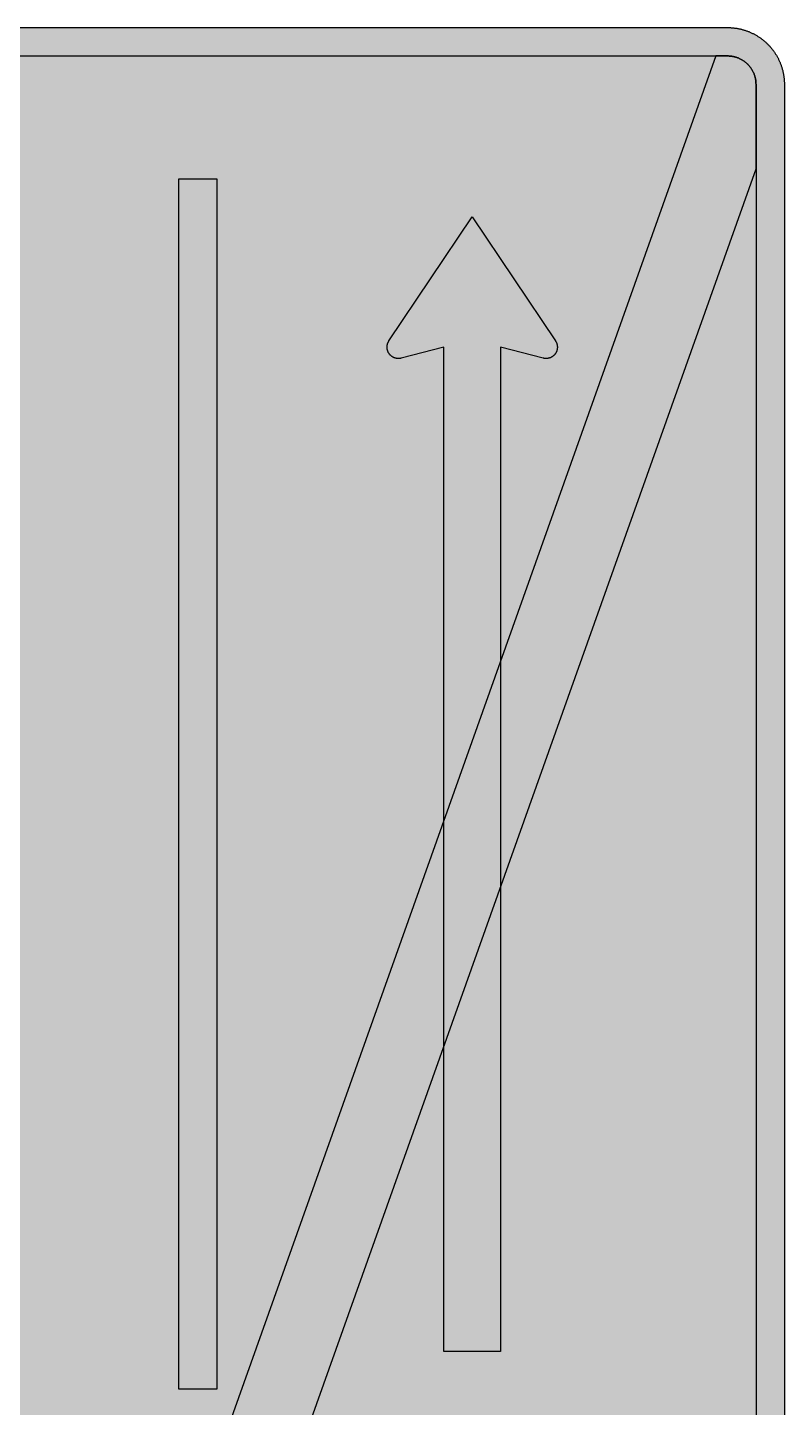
# Model space of a CAD drawing. Header units: metres. Extents: x -10.3 to 30.2, y -1.5 to 21.9.
# Drawn here: x 0 to 8.47, y 6.49 to 21.93 of the extents above; entities that cross this region are included whole.
import ezdxf

# ---------------------------------------------------------------- set-up
doc = ezdxf.new("R2010")
doc.units = ezdxf.units.M

msp = doc.modelspace()

# ---------------------------------------------------------------- hatches: boundary and pattern name
at = {"true_color": 0xf1efea}
for points in [[(-7.83165, 5.000006), (-7.839567, 4.999994), (-7.847415, 5.000147), (-7.855341, 5.000375), (-7.863189, 5.000756), (-7.871037, 5.001215), (-7.87881, 5.001749), (-7.886658, 5.002358), (-7.894431, 5.003042), (-7.902204, 5.003882), (-7.909977, 5.004797), (-7.917747, 5.005787), (-7.925445, 5.00693), (-7.93314, 5.008148), (-7.940838, 5.009444), (-7.948458, 5.010815), (-7.956153, 5.012264), (-7.963773, 5.013863), (-7.971318, 5.01554), (-7.978938, 5.017292), (-7.98648, 5.019122), (-7.993947, 5.021027), (-8.001417, 5.023085), (-8.008884, 5.025218), (-8.016351, 5.027426), (-8.023743, 5.029712), (-8.031135, 5.032076), (-8.038449, 5.03459), (-8.045763, 5.037104), (-8.05308, 5.039771), (-8.060319, 5.042516), (-8.06748, 5.045411), (-8.074644, 5.048306), (-8.081808, 5.051279), (-8.088894, 5.054402), (-8.09598, 5.057603), (-8.102991, 5.060804), (-8.110002, 5.064155), (-8.116935, 5.067662), (-8.123793, 5.071166), (-8.130651, 5.074748), (-8.137509, 5.07848), (-8.144292, 5.082215), (-8.150997, 5.0861), (-8.157702, 5.090063), (-8.164332, 5.094026), (-8.170884, 5.098142), (-8.177439, 5.102333), (-8.183991, 5.106599), (-8.190393, 5.111018), (-8.196792, 5.115437), (-8.203194, 5.119934), (-8.209443, 5.124506), (-8.215689, 5.129231), (-8.221863, 5.133956), (-8.228034, 5.138831), (-8.23413, 5.143709), (-8.240151, 5.148737), (-8.246094, 5.153843), (-8.252037, 5.158949), (-8.25783, 5.164205), (-8.263695, 5.169539), (-8.26941, 5.174873), (-8.27505, 5.18036), (-8.28069, 5.185922), (-8.286252, 5.191562), (-8.291661, 5.197202), (-8.297073, 5.202917), (-8.302407, 5.208707), (-8.307663, 5.214575), (-8.312769, 5.220518), (-8.317875, 5.226461), (-8.322828, 5.232482), (-8.327781, 5.238578), (-8.332656, 5.244749), (-8.337381, 5.250923), (-8.342031, 5.257169), (-8.346678, 5.263418), (-8.351175, 5.26982), (-8.355594, 5.276219), (-8.360013, 5.282621), (-8.364279, 5.289173), (-8.36847, 5.29565), (-8.372586, 5.30228), (-8.376549, 5.30891), (-8.380512, 5.315615), (-8.384397, 5.32232), (-8.388132, 5.329103), (-8.391864, 5.335961), (-8.395446, 5.342819), (-8.399028, 5.349677), (-8.402457, 5.35661), (-8.405808, 5.363621), (-8.409087, 5.370632), (-8.41221, 5.377718), (-8.415333, 5.384804), (-8.418306, 5.391968), (-8.421279, 5.399132), (-8.424096, 5.406293), (-8.426841, 5.413532), (-8.429508, 5.420849), (-8.432022, 5.428163), (-8.434536, 5.435477), (-8.4369, 5.442869), (-8.439261, 5.450261), (-8.441472, 5.457728), (-8.443527, 5.465195), (-8.445585, 5.472665), (-8.447568, 5.480207), (-8.449395, 5.487752), (-8.451147, 5.495294), (-8.452824, 5.502839), (-8.454348, 5.510459), (-8.455872, 5.518154), (-8.457243, 5.525774), (-8.458539, 5.533472), (-8.45976, 5.541167), (-8.460825, 5.54894), (-8.461815, 5.556635), (-8.46273, 5.564408), (-8.46357, 5.572181), (-8.464332, 5.580029), (-8.464941, 5.587802), (-8.465475, 5.59565), (-8.465931, 5.603498), (-8.466237, 5.611349), (-8.466465, 5.619197), (-8.466618, 5.627045), (-8.466693, 5.634971), (-8.466651, 21.298337), (-8.466618, 21.306185), (-8.466465, 21.314033), (-8.466237, 21.321959), (-8.465931, 21.329807), (-8.465475, 21.337655), (-8.464941, 21.345428), (-8.464332, 21.353276), (-8.46357, 21.361049), (-8.46273, 21.368822), (-8.461815, 21.376595), (-8.460825, 21.384368), (-8.45976, 21.392063), (-8.458539, 21.399758), (-8.457243, 21.407456), (-8.455872, 21.415076), (-8.454348, 21.422771), (-8.452824, 21.430391), (-8.451147, 21.437936), (-8.449395, 21.445556), (-8.447568, 21.453023), (-8.445585, 21.460568), (-8.443527, 21.468035), (-8.441472, 21.475502), (-8.439261, 21.482969), (-8.4369, 21.490361), (-8.434536, 21.497753), (-8.432022, 21.505067), (-8.429508, 21.512384), (-8.426841, 21.519623), (-8.424096, 21.526862), (-8.421279, 21.534101), (-8.418306, 21.541262), (-8.415333, 21.548426), (-8.41221, 21.555512), (-8.409087, 21.562598), (-8.405808, 21.569609), (-8.402457, 21.576542), (-8.399028, 21.583553), (-8.395446, 21.590411), (-8.391864, 21.597269), (-8.388132, 21.604127), (-8.384397, 21.61091), (-8.380512, 21.617615), (-8.376549, 21.62432), (-8.372586, 21.63095), (-8.36847, 21.637502), (-8.364279, 21.644057), (-8.360013, 21.650609), (-8.355594, 21.657011), (-8.351175, 21.66341), (-8.346678, 21.669737), (-8.342031, 21.676061), (-8.337381, 21.68231), (-8.332656, 21.688481), (-8.327781, 21.694652), (-8.322828, 21.700748), (-8.317875, 21.706769), (-8.312769, 21.712712), (-8.307663, 21.718655), (-8.302407, 21.724448), (-8.297073, 21.730238), (-8.291661, 21.736031), (-8.286252, 21.741668), (-8.28069, 21.747308), (-8.27505, 21.75287), (-8.26941, 21.758279), (-8.263695, 21.763691), (-8.25783, 21.769025), (-8.252037, 21.774206), (-8.246094, 21.779387), (-8.240151, 21.784493), (-8.23413, 21.789446), (-8.228034, 21.794399), (-8.221863, 21.799199), (-8.215689, 21.803999), (-8.209443, 21.808649), (-8.203194, 21.813296), (-8.196792, 21.817793), (-8.190393, 21.822212), (-8.183991, 21.826556), (-8.177439, 21.8309), (-8.170884, 21.835091), (-8.164332, 21.839204), (-8.157702, 21.843167), (-8.150997, 21.84713), (-8.144292, 21.851015), (-8.137509, 21.85475), (-8.130651, 21.858482), (-8.123793, 21.862064), (-8.116935, 21.865571), (-8.110002, 21.869075), (-8.102991, 21.872429), (-8.09598, 21.875627), (-8.088894, 21.878828), (-8.081808, 21.881954), (-8.074644, 21.884924), (-8.06748, 21.887897), (-8.060319, 21.890717), (-8.05308, 21.893459), (-8.045763, 21.896126), (-8.038449, 21.89864), (-8.031135, 21.901154), (-8.023743, 21.903518), (-8.016351, 21.905804), (-8.008884, 21.908012), (-8.001417, 21.910148), (-7.993947, 21.912203), (-7.98648, 21.914108), (-7.978938, 21.916013), (-7.971318, 21.917768), (-7.963773, 21.919442), (-7.956153, 21.920966), (-7.948458, 21.92249), (-7.940838, 21.923864), (-7.93314, 21.925157), (-7.925445, 21.9263), (-7.917747, 21.927443), (-7.909977, 21.928436), (-7.902204, 21.929348), (-7.894431, 21.930188), (-7.886658, 21.93095), (-7.87881, 21.931559), (-7.871037, 21.932093), (-7.863189, 21.932549), (-7.855341, 21.932855), (-7.847415, 21.933083), (-7.839567, 21.933236), (-7.831719, 21.933311), (7.831683, 21.933338), (7.839498, 21.933236), (7.847421, 21.933083), (7.855272, 21.932855), (7.86312, 21.932549), (7.870968, 21.932093), (7.878816, 21.931559), (7.886589, 21.93095), (7.894437, 21.930188), (7.90221, 21.929348), (7.909983, 21.928436), (7.917678, 21.927443), (7.925451, 21.9263), (7.933146, 21.925157), (7.940844, 21.923864), (7.948464, 21.92249), (7.956084, 21.920966), (7.963704, 21.919442), (7.971324, 21.917768), (7.978866, 21.916013), (7.986411, 21.914108), (7.993956, 21.912203), (8.001423, 21.910148), (8.00889, 21.908012), (8.016357, 21.905804), (8.023749, 21.903518), (8.031141, 21.901154), (8.038455, 21.89864), (8.045772, 21.896126), (8.053011, 21.893459), (8.06025, 21.890717), (8.067489, 21.887897), (8.07465, 21.884924), (8.081814, 21.881954), (8.0889, 21.878828), (8.095986, 21.875627), (8.102997, 21.872429), (8.110008, 21.869075), (8.116941, 21.865571), (8.123799, 21.862064), (8.130657, 21.858482), (8.137515, 21.85475), (8.144298, 21.851015), (8.151003, 21.84713), (8.157708, 21.843167), (8.164338, 21.839204), (8.17089, 21.835091), (8.177445, 21.8309), (8.183997, 21.826556), (8.190399, 21.822212), (8.196798, 21.817793), (8.2032, 21.813296), (8.209449, 21.808649), (8.215698, 21.803999), (8.221869, 21.799199), (8.22804, 21.794399), (8.234136, 21.789446), (8.240157, 21.784493), (8.2461, 21.779387), (8.252043, 21.774206), (8.257911, 21.769025), (8.263704, 21.763691), (8.269419, 21.758279), (8.275056, 21.75287), (8.280696, 21.747308), (8.286258, 21.741668), (8.291667, 21.736031), (8.297079, 21.730238), (8.302413, 21.724448), (8.307669, 21.718655), (8.312775, 21.712712), (8.317881, 21.706769), (8.322834, 21.700748), (8.327787, 21.694652), (8.332665, 21.688481), (8.337387, 21.68231), (8.342037, 21.676061), (8.346684, 21.669737), (8.351181, 21.66341), (8.3556, 21.657011), (8.359944, 21.650609), (8.364288, 21.644057), (8.368479, 21.637502), (8.372592, 21.63095), (8.376555, 21.62432), (8.380518, 21.617615), (8.384403, 21.61091), (8.388138, 21.604127), (8.39187, 21.597269), (8.395452, 21.590411), (8.398959, 21.583553), (8.402388, 21.576542), (8.405739, 21.569609), (8.409015, 21.562598), (8.412216, 21.555512), (8.415342, 21.548426), (8.418312, 21.541262), (8.421207, 21.534101), (8.424105, 21.526862), (8.426847, 21.519623), (8.429439, 21.512384), (8.432028, 21.505067), (8.434542, 21.497753), (8.436906, 21.490361), (8.439192, 21.482969), (8.4414, 21.475502), (8.443536, 21.468035), (8.445591, 21.460568), (8.447496, 21.453023), (8.449326, 21.445556), (8.451078, 21.437936), (8.452755, 21.430391), (8.454354, 21.422771), (8.455803, 21.415076), (8.457174, 21.407456), (8.45847, 21.399758), (8.459688, 21.392063), (8.460756, 21.384368), (8.461824, 21.376595), (8.462736, 21.368822), (8.463576, 21.361049), (8.46426, 21.353276), (8.464872, 21.345428), (8.465403, 21.337655), (8.465862, 21.329807), (8.466243, 21.321959), (8.466471, 21.314033), (8.466624, 21.306185), (8.466624, 21.298337), (8.466681, 5.635004), (8.466624, 5.627045), (8.466471, 5.619197), (8.466243, 5.611349), (8.465862, 5.603498), (8.465403, 5.59565), (8.464872, 5.587802), (8.46426, 5.580029), (8.463576, 5.572181), (8.462736, 5.564408), (8.461824, 5.556635), (8.460756, 5.54894), (8.459688, 5.541167), (8.45847, 5.533472), (8.457174, 5.525774), (8.455803, 5.518154), (8.454354, 5.510459), (8.452755, 5.502839), (8.451078, 5.495294), (8.449326, 5.487752), (8.447496, 5.480207), (8.445591, 5.472665), (8.443536, 5.465195), (8.4414, 5.457728), (8.439192, 5.450261), (8.436906, 5.442869), (8.434542, 5.435477), (8.432028, 5.428163), (8.429439, 5.420849), (8.426847, 5.413532), (8.424105, 5.406293), (8.421207, 5.399132), (8.418312, 5.391968), (8.415342, 5.384804), (8.412216, 5.377718), (8.409015, 5.370632), (8.405739, 5.363621), (8.402388, 5.35661), (8.398959, 5.349677), (8.395452, 5.342819), (8.39187, 5.335961), (8.388138, 5.329103), (8.384403, 5.32232), (8.380518, 5.315615), (8.376555, 5.30891), (8.372592, 5.30228), (8.368479, 5.29565), (8.364288, 5.289173), (8.359944, 5.282621), (8.3556, 5.276219), (8.351181, 5.26982), (8.346684, 5.263418), (8.342037, 5.257169), (8.337387, 5.250923), (8.332665, 5.244749), (8.327787, 5.238578), (8.322834, 5.232482), (8.317881, 5.226461), (8.312775, 5.220518), (8.307669, 5.214575), (8.302413, 5.208707), (8.297079, 5.202917), (8.291667, 5.197202), (8.286258, 5.191562), (8.280696, 5.185922), (8.275056, 5.18036), (8.269419, 5.174873), (8.263704, 5.169539), (8.257911, 5.164205), (8.252043, 5.158949), (8.2461, 5.153843), (8.240157, 5.148737), (8.234136, 5.143709), (8.22804, 5.138831), (8.221869, 5.133956), (8.215698, 5.129231), (8.209449, 5.124506), (8.2032, 5.119934), (8.196798, 5.115437), (8.190399, 5.111018), (8.183997, 5.106599), (8.177445, 5.102333), (8.17089, 5.098142), (8.164338, 5.094026), (8.157708, 5.090063), (8.151003, 5.0861), (8.144298, 5.082215), (8.137515, 5.07848), (8.130657, 5.074748), (8.123799, 5.071166), (8.116941, 5.067662), (8.110008, 5.064155), (8.102997, 5.060804), (8.095986, 5.057603), (8.0889, 5.054402), (8.081814, 5.051279), (8.07465, 5.048306), (8.067489, 5.045411), (8.06025, 5.042516), (8.053011, 5.039771), (8.045772, 5.037104), (8.038455, 5.03459), (8.031141, 5.032076), (8.023749, 5.029712), (8.016357, 5.027426), (8.00889, 5.025218), (8.001423, 5.023085), (7.993956, 5.021027), (7.986411, 5.019122), (7.978866, 5.017292), (7.971324, 5.01554), (7.963704, 5.013863), (7.956084, 5.012264), (7.948464, 5.010815), (7.940844, 5.009444), (7.933146, 5.008148), (7.925451, 5.00693), (7.917678, 5.005787), (7.909983, 5.004797), (7.90221, 5.003882), (7.894437, 5.003042), (7.886589, 5.002358), (7.878816, 5.001749), (7.870968, 5.001215), (7.86312, 5.000756), (7.855272, 5.000375), (7.847421, 5.000147), (7.839498, 4.999994), (7.83165, 4.999994)], [(1.69335, 20.240003), (2.116683, 20.240003), (2.116683, 6.693338), (1.69335, 6.693338)], [(4.656681, 18.356171), (4.180431, 18.233171), (4.179915, 18.233039), (4.179459, 18.232886), (4.178925, 18.232736), (4.178469, 18.232658), (4.177935, 18.232505), (4.177479, 18.23243), (4.17702, 18.232277), (4.176486, 18.232202), (4.17603, 18.232049), (4.175496, 18.231974), (4.17504, 18.231896), (4.174581, 18.231743), (4.17405, 18.231668), (4.173591, 18.231593), (4.173057, 18.23144), (4.172601, 18.231362), (4.172067, 18.231287), (4.171611, 18.231212), (4.171077, 18.231134), (4.170621, 18.230981), (4.170162, 18.230906), (4.169628, 18.230831), (4.169172, 18.230753), (4.168638, 18.230678), (4.168182, 18.2306), (4.167648, 18.230525), (4.167192, 18.23045), (4.166658, 18.230372), (4.166199, 18.230297), (4.165668, 18.230219), (4.165209, 18.230219), (4.164675, 18.230144), (4.164144, 18.230069), (4.163685, 18.229991), (4.163151, 18.229916), (4.162695, 18.229916), (4.162161, 18.229838), (4.161705, 18.229763), (4.161171, 18.229763), (4.160715, 18.229688), (4.160181, 18.22961), (4.159722, 18.22961), (4.159191, 18.229535), (4.158657, 18.229535), (4.158198, 18.229457), (4.157667, 18.229457), (4.157208, 18.229382), (4.156674, 18.229382), (4.156218, 18.229382), (4.155684, 18.229307), (4.15515, 18.229307), (4.154694, 18.229307), (4.15416, 18.229229), (4.153704, 18.229229), (4.15317, 18.229229), (4.152636, 18.229229), (4.15218, 18.229154), (4.151646, 18.229154), (4.15119, 18.229154), (4.150656, 18.229154), (4.150122, 18.229154), (4.149666, 18.229154), (4.149132, 18.229154), (4.148673, 18.229154), (4.145397, 18.229154), (4.142121, 18.229307), (4.138845, 18.229535), (4.135644, 18.229763), (4.132443, 18.230144), (4.12932, 18.2306), (4.126194, 18.231134), (4.123071, 18.231743), (4.119948, 18.232355), (4.1169, 18.233117), (4.113852, 18.233954), (4.110879, 18.234869), (4.107906, 18.235784), (4.105011, 18.236849), (4.102116, 18.237917), (4.099221, 18.239135), (4.096401, 18.240356), (4.093581, 18.241649), (4.090839, 18.243023), (4.088094, 18.244469), (4.085427, 18.245918), (4.082838, 18.247517), (4.080171, 18.249119), (4.077657, 18.250793), (4.07514, 18.252548), (4.072704, 18.254375), (4.070265, 18.256205), (4.067901, 18.25811), (4.06554, 18.26009), (4.063254, 18.262148), (4.061043, 18.264206), (4.058835, 18.266339), (4.056702, 18.268472), (4.054644, 18.270758), (4.052586, 18.273044), (4.050681, 18.27533), (4.048776, 18.277694), (4.046871, 18.28013), (4.045119, 18.282569), (4.043367, 18.285083), (4.04169, 18.287675), (4.040013, 18.290267), (4.038489, 18.292934), (4.036965, 18.295601), (4.035516, 18.298343), (4.034145, 18.301085), (4.032849, 18.30383), (4.031631, 18.306725), (4.030488, 18.309545), (4.029345, 18.31244), (4.028355, 18.315413), (4.027365, 18.318383), (4.02645, 18.321356), (4.02561, 18.324404), (4.024926, 18.327452), (4.024239, 18.3305), (4.02363, 18.333623), (4.023096, 18.336824), (4.02264, 18.339947), (4.022334, 18.343148), (4.022031, 18.346349), (4.0218, 18.349625), (4.02165, 18.352826), (4.02165, 18.356102), (4.02165, 18.357323), (4.02165, 18.358466), (4.021725, 18.359684), (4.021725, 18.360827), (4.0218, 18.362045), (4.021878, 18.363188), (4.021878, 18.364331), (4.022031, 18.365552), (4.022106, 18.366695), (4.022181, 18.367838), (4.022334, 18.369056), (4.022412, 18.370199), (4.022562, 18.371342), (4.022715, 18.372485), (4.022868, 18.373706), (4.023021, 18.374849), (4.023174, 18.375992), (4.023402, 18.377135), (4.02363, 18.378278), (4.023783, 18.379421), (4.024011, 18.380564), (4.024239, 18.381707), (4.024467, 18.38285), (4.024773, 18.383993), (4.025001, 18.385136), (4.025307, 18.386279), (4.025535, 18.387422), (4.025841, 18.388565), (4.026144, 18.389708), (4.02645, 18.390773), (4.026831, 18.391916), (4.027134, 18.393059), (4.027515, 18.394127), (4.027821, 18.39527), (4.028202, 18.396335), (4.028583, 18.397478), (4.028964, 18.398546), (4.029345, 18.399689), (4.029801, 18.400757), (4.030182, 18.4019), (4.030641, 18.402965), (4.031022, 18.404033), (4.031478, 18.405098), (4.031937, 18.406166), (4.032393, 18.407234), (4.032927, 18.408299), (4.033383, 18.409367), (4.033842, 18.410432), (4.034373, 18.4115), (4.034907, 18.412568), (4.035441, 18.413633), (4.035975, 18.414623), (4.036509, 18.415691), (4.03704, 18.416681), (4.037652, 18.417749), (4.038183, 18.418739), (4.038795, 18.419807), (4.039404, 18.420797), (4.040013, 18.421787), (4.040622, 18.422777), (4.041231, 18.423845), (4.041843, 18.424835), (4.042527, 18.425825), (4.043136, 18.42674), (4.974183, 19.81667), (5.90523, 18.426815), (5.905845, 18.425825), (5.906457, 18.424835), (5.907141, 18.423845), (5.90775, 18.422777), (5.908362, 18.421787), (5.908971, 18.420797), (5.90958, 18.419807), (5.910114, 18.418739), (5.910723, 18.417749), (5.911257, 18.416681), (5.911866, 18.415691), (5.9124, 18.414623), (5.912934, 18.413633), (5.913465, 18.412568), (5.913924, 18.4115), (5.914458, 18.410432), (5.914914, 18.409367), (5.915448, 18.408299), (5.915904, 18.407234), (5.916363, 18.406166), (5.916819, 18.405098), (5.917275, 18.404033), (5.917734, 18.402965), (5.918115, 18.4019), (5.918571, 18.400757), (5.918952, 18.399689), (5.919333, 18.398546), (5.919714, 18.397478), (5.920095, 18.396335), (5.920476, 18.39527), (5.920857, 18.394127), (5.921163, 18.393059), (5.921544, 18.391916), (5.921847, 18.390773), (5.922153, 18.389708), (5.922459, 18.388565), (5.922762, 18.387422), (5.92299, 18.386279), (5.923296, 18.385136), (5.923524, 18.383993), (5.92383, 18.38285), (5.924058, 18.381707), (5.924286, 18.380564), (5.924514, 18.379421), (5.924667, 18.378278), (5.924895, 18.377135), (5.925048, 18.375992), (5.925276, 18.374849), (5.925429, 18.373706), (5.925582, 18.372485), (5.925735, 18.371342), (5.925888, 18.370199), (5.925963, 18.369056), (5.926116, 18.367838), (5.926191, 18.366695), (5.926269, 18.365552), (5.926344, 18.364331), (5.926419, 18.363188), (5.926497, 18.362045), (5.926572, 18.360827), (5.926572, 18.359684), (5.92665, 18.358466), (5.92665, 18.357323), (5.92665, 18.356102), (5.926572, 18.352826), (5.926497, 18.349625), (5.926269, 18.346349), (5.925963, 18.343148), (5.925657, 18.339947), (5.925201, 18.336824), (5.924667, 18.333623), (5.924058, 18.3305), (5.923371, 18.327452), (5.922609, 18.324404), (5.921847, 18.321356), (5.920935, 18.318383), (5.919942, 18.315413), (5.918952, 18.31244), (5.917809, 18.309545), (5.916666, 18.306725), (5.915448, 18.30383), (5.914152, 18.301085), (5.912781, 18.298343), (5.911332, 18.295601), (5.909808, 18.292934), (5.908284, 18.290267), (5.906607, 18.287675), (5.904933, 18.285083), (5.903256, 18.282569), (5.901426, 18.28013), (5.899599, 18.277694), (5.897616, 18.27533), (5.895711, 18.273044), (5.893653, 18.270758), (5.891598, 18.268472), (5.889462, 18.266339), (5.887254, 18.264206), (5.885043, 18.262148), (5.882757, 18.26009), (5.880471, 18.25811), (5.878032, 18.256205), (5.875671, 18.254375), (5.873157, 18.252548), (5.870643, 18.250793), (5.868126, 18.249119), (5.865537, 18.247517), (5.86287, 18.245918), (5.860203, 18.244469), (5.857458, 18.243023), (5.854716, 18.241649), (5.851896, 18.240356), (5.849076, 18.239135), (5.846181, 18.237917), (5.843286, 18.236849), (5.840391, 18.235784), (5.837418, 18.234869), (5.834448, 18.233954), (5.8314, 18.233117), (5.828352, 18.232355), (5.825226, 18.231743), (5.822103, 18.231134), (5.818977, 18.2306), (5.815854, 18.230144), (5.812653, 18.229763), (5.809452, 18.229535), (5.806176, 18.229307), (5.8029, 18.229154), (5.799624, 18.229154), (5.799165, 18.229154), (5.798634, 18.229154), (5.798175, 18.229154), (5.797641, 18.229154), (5.79711, 18.229154), (5.796651, 18.229154), (5.796117, 18.229154), (5.795661, 18.229229), (5.795127, 18.229229), (5.794593, 18.229229), (5.794137, 18.229229), (5.793603, 18.229307), (5.793147, 18.229307), (5.792613, 18.229307), (5.792157, 18.229382), (5.791623, 18.229382), (5.791164, 18.229382), (5.790633, 18.229457), (5.790099, 18.229457), (5.78964, 18.229535), (5.789109, 18.229535), (5.78865, 18.22961), (5.788116, 18.22961), (5.78766, 18.229688), (5.787126, 18.229763), (5.78667, 18.229763), (5.786136, 18.229838), (5.785602, 18.229916), (5.785146, 18.229916), (5.784612, 18.229991), (5.784156, 18.230069), (5.783622, 18.230144), (5.783163, 18.230219), (5.782632, 18.230219), (5.782173, 18.230297), (5.781639, 18.230372), (5.781183, 18.23045), (5.780649, 18.230525), (5.780193, 18.2306), (5.779659, 18.230678), (5.779203, 18.230753), (5.778669, 18.230831), (5.77821, 18.230906), (5.777679, 18.230981), (5.77722, 18.231134), (5.776686, 18.231212), (5.77623, 18.231287), (5.775696, 18.231362), (5.77524, 18.23144), (5.774781, 18.231593), (5.77425, 18.231668), (5.773791, 18.231743), (5.773257, 18.231896), (5.772801, 18.231974), (5.772267, 18.232049), (5.771811, 18.232202), (5.771277, 18.232277), (5.770821, 18.23243), (5.770362, 18.232505), (5.769828, 18.232658), (5.769372, 18.232736), (5.768838, 18.232886), (5.768382, 18.233039), (5.767923, 18.233117), (5.291682, 18.356171), (5.291682, 7.116671), (4.656681, 7.116671)]]:
    msp.add_hatch(color=7, dxfattribs=at).paths.add_polyline_path(points)
at = {"true_color": 0x005b8c}
msp.add_hatch(color=146, dxfattribs=at).paths.add_polyline_path([(-7.83165, 5.317505), (-7.839873, 5.317598), (-7.848024, 5.317901), (-7.856103, 5.31836), (-7.864179, 5.319122), (-7.872105, 5.320034), (-7.880028, 5.321102), (-7.887879, 5.322398), (-7.895649, 5.323922), (-7.903347, 5.325599), (-7.911042, 5.327426), (-7.918587, 5.329484), (-7.926129, 5.33177), (-7.933521, 5.334131), (-7.940838, 5.336723), (-7.948077, 5.339465), (-7.955238, 5.342438), (-7.962324, 5.345486), (-7.969335, 5.348762), (-7.976193, 5.352191), (-7.983051, 5.355773), (-7.989681, 5.359508), (-7.996311, 5.363393), (-8.002788, 5.367509), (-8.009187, 5.3717), (-8.015436, 5.376041), (-8.02161, 5.380538), (-8.027706, 5.385185), (-8.033649, 5.389988), (-8.039439, 5.394863), (-8.045154, 5.399969), (-8.050716, 5.40515), (-8.056203, 5.410484), (-8.061537, 5.415896), (-8.066718, 5.421458), (-8.071749, 5.427173), (-8.076702, 5.432963), (-8.081427, 5.438906), (-8.086074, 5.445002), (-8.090571, 5.451176), (-8.09499, 5.457425), (-8.099181, 5.463824), (-8.103219, 5.470301), (-8.107104, 5.476931), (-8.110839, 5.483636), (-8.114421, 5.490419), (-8.11785, 5.497277), (-8.121126, 5.504288), (-8.124249, 5.511374), (-8.127147, 5.518535), (-8.129889, 5.525774), (-8.132481, 5.533091), (-8.134917, 5.540558), (-8.137128, 5.548025), (-8.139186, 5.555645), (-8.141091, 5.563265), (-8.142768, 5.570963), (-8.144214, 5.578733), (-8.14551, 5.586584), (-8.146653, 5.594507), (-8.147568, 5.602508), (-8.148252, 5.610509), (-8.148786, 5.618663), (-8.149092, 5.626739), (-8.149167, 5.634971), (-8.149152, 21.298337), (-8.149092, 21.306491), (-8.148786, 21.314645), (-8.148252, 21.322721), (-8.147568, 21.330722), (-8.146653, 21.338723), (-8.14551, 21.346649), (-8.144214, 21.354497), (-8.142768, 21.36227), (-8.141091, 21.369965), (-8.139186, 21.37766), (-8.137128, 21.385205), (-8.134917, 21.392672), (-8.132481, 21.400139), (-8.129889, 21.407456), (-8.127147, 21.414695), (-8.124249, 21.421856), (-8.121126, 21.428945), (-8.11785, 21.435953), (-8.114421, 21.442811), (-8.110839, 21.449594), (-8.107104, 21.456299), (-8.103219, 21.462929), (-8.099181, 21.469406), (-8.09499, 21.475808), (-8.090571, 21.482054), (-8.086074, 21.488228), (-8.081427, 21.494324), (-8.076702, 21.500267), (-8.071749, 21.506057), (-8.066718, 21.511772), (-8.061537, 21.517337), (-8.056203, 21.522821), (-8.050716, 21.52808), (-8.045154, 21.533339), (-8.039439, 21.538367), (-8.033649, 21.54332), (-8.027706, 21.548045), (-8.02161, 21.552692), (-8.015436, 21.557189), (-8.009187, 21.561533), (-8.002788, 21.565799), (-7.996311, 21.569837), (-7.989681, 21.573725), (-7.983051, 21.577457), (-7.976193, 21.581039), (-7.969335, 21.584468), (-7.962324, 21.587744), (-7.955238, 21.59087), (-7.948077, 21.593765), (-7.940838, 21.596507), (-7.933521, 21.599099), (-7.926129, 21.601538), (-7.918587, 21.603746), (-7.911042, 21.605804), (-7.903347, 21.607634), (-7.895649, 21.609386), (-7.887879, 21.610832), (-7.880028, 21.612128), (-7.872105, 21.613271), (-7.864179, 21.614186), (-7.856103, 21.614873), (-7.848024, 21.615404), (-7.839873, 21.61571), (-7.831719, 21.615785), (7.831683, 21.615839), (7.839801, 21.61571), (7.847955, 21.615404), (7.856109, 21.614873), (7.86411, 21.614186), (7.872111, 21.613271), (7.880037, 21.612128), (7.887885, 21.610832), (7.895658, 21.609386), (7.903353, 21.607634), (7.910973, 21.605804), (7.918593, 21.603746), (7.92606, 21.601538), (7.933452, 21.599099), (7.940844, 21.596507), (7.948083, 21.593765), (7.955244, 21.59087), (7.962333, 21.587744), (7.969341, 21.584468), (7.976199, 21.581039), (7.982982, 21.577457), (7.989687, 21.573725), (7.996317, 21.569837), (8.002794, 21.565799), (8.009196, 21.561533), (8.015442, 21.557189), (8.021616, 21.552692), (8.027712, 21.548045), (8.03358, 21.54332), (8.039445, 21.538367), (8.04516, 21.533339), (8.050725, 21.52808), (8.056134, 21.522821), (8.061468, 21.517337), (8.066649, 21.511772), (8.071755, 21.506057), (8.076633, 21.500267), (8.081433, 21.494324), (8.08608, 21.488228), (8.090577, 21.482054), (8.094921, 21.475808), (8.099112, 21.469406), (8.10315, 21.462929), (8.107113, 21.456299), (8.110845, 21.449594), (8.114427, 21.442811), (8.117856, 21.435953), (8.121132, 21.428945), (8.12418, 21.421856), (8.127153, 21.414695), (8.129895, 21.407456), (8.132487, 21.400139), (8.134848, 21.392672), (8.137134, 21.385205), (8.139117, 21.37766), (8.141022, 21.369965), (8.142696, 21.36227), (8.14422, 21.354497), (8.145516, 21.346649), (8.146584, 21.338723), (8.147499, 21.330722), (8.148183, 21.322721), (8.148717, 21.314645), (8.149023, 21.306491), (8.149173, 21.298337), (8.149182, 5.635004), (8.149023, 5.626739), (8.148717, 5.618663), (8.148183, 5.610509), (8.147499, 5.602508), (8.146584, 5.594507), (8.145516, 5.586584), (8.14422, 5.578733), (8.142696, 5.570963), (8.141022, 5.563265), (8.139117, 5.555645), (8.137134, 5.548025), (8.134848, 5.540558), (8.132487, 5.533091), (8.129895, 5.525774), (8.127153, 5.518535), (8.12418, 5.511374), (8.121132, 5.504288), (8.117856, 5.497277), (8.114427, 5.490419), (8.110845, 5.483636), (8.107113, 5.476931), (8.10315, 5.470301), (8.099112, 5.463824), (8.094921, 5.457425), (8.090577, 5.451176), (8.08608, 5.445002), (8.081433, 5.438906), (8.076633, 5.432963), (8.071755, 5.427173), (8.066649, 5.421458), (8.061468, 5.415896), (8.056134, 5.410484), (8.050725, 5.40515), (8.04516, 5.399969), (8.039445, 5.394863), (8.03358, 5.389988), (8.027712, 5.385185), (8.021616, 5.380538), (8.015442, 5.376041), (8.009196, 5.3717), (8.002794, 5.367509), (7.996317, 5.363393), (7.989687, 5.359508), (7.982982, 5.355773), (7.976199, 5.352191), (7.969341, 5.348762), (7.962333, 5.345486), (7.955244, 5.342438), (7.948083, 5.339465), (7.940844, 5.336723), (7.933452, 5.334131), (7.92606, 5.33177), (7.918593, 5.329484), (7.910973, 5.327426), (7.903353, 5.325599), (7.895658, 5.323922), (7.887885, 5.322398), (7.880037, 5.321102), (7.872111, 5.320034), (7.86411, 5.319122), (7.856109, 5.31836), (7.847955, 5.317901), (7.839801, 5.317598), (7.83165, 5.317445)])
at = {"true_color": 0xba1e10}
msp.add_hatch(color=22, dxfattribs=at).paths.add_polyline_path([(1.905015, 5.317505), (2.803617, 5.317505), (8.149182, 20.352155), (8.149182, 21.298337), (8.149023, 21.306491), (8.148717, 21.314645), (8.148183, 21.322721), (8.147499, 21.330722), (8.146584, 21.338723), (8.145516, 21.346649), (8.14422, 21.354497), (8.142696, 21.36227), (8.141022, 21.369965), (8.139117, 21.37766), (8.137134, 21.385205), (8.134848, 21.392672), (8.132487, 21.400139), (8.129895, 21.407456), (8.127153, 21.414695), (8.12418, 21.421856), (8.121132, 21.428945), (8.117856, 21.435953), (8.114427, 21.442811), (8.110845, 21.449594), (8.107113, 21.456299), (8.10315, 21.462929), (8.099112, 21.469406), (8.094921, 21.475808), (8.090577, 21.482054), (8.08608, 21.488228), (8.081433, 21.494324), (8.076633, 21.500267), (8.071755, 21.506057), (8.066649, 21.511772), (8.061468, 21.517337), (8.056134, 21.522821), (8.050725, 21.52808), (8.04516, 21.533339), (8.039445, 21.538367), (8.03358, 21.54332), (8.027712, 21.548045), (8.021616, 21.552692), (8.015442, 21.557189), (8.009196, 21.561533), (8.002794, 21.565799), (7.996317, 21.569837), (7.989687, 21.573725), (7.982982, 21.577457), (7.976199, 21.581039), (7.969341, 21.584468), (7.962333, 21.587744), (7.955244, 21.59087), (7.948083, 21.593765), (7.940844, 21.596507), (7.933452, 21.599099), (7.92606, 21.601538), (7.918593, 21.603746), (7.910973, 21.605804), (7.903353, 21.607634), (7.895658, 21.609386), (7.887885, 21.610832), (7.880037, 21.612128), (7.872111, 21.613271), (7.86411, 21.614186), (7.856109, 21.614873), (7.847955, 21.615404), (7.839801, 21.61571), (7.83165, 21.615785), (7.699887, 21.615839)])

# ---------------------------------------------------------------- linework, layer by layer
at = {"color": 7, "true_color": 0xf1efea}
for points in [[(-7.831719, 21.933311), (7.831683, 21.933338), (7.839498, 21.933236), (7.847421, 21.933083), (7.855272, 21.932855), (7.86312, 21.932549), (7.870968, 21.932093), (7.878816, 21.931559), (7.886589, 21.93095), (7.894437, 21.930188), (7.90221, 21.929348), (7.909983, 21.928436), (7.917678, 21.927443), (7.925451, 21.9263), (7.933146, 21.925157), (7.940844, 21.923864), (7.948464, 21.92249), (7.956084, 21.920966), (7.963704, 21.919442), (7.971324, 21.917768), (7.978866, 21.916013), (7.986411, 21.914108), (7.993956, 21.912203), (8.001423, 21.910148), (8.00889, 21.908012), (8.016357, 21.905804), (8.023749, 21.903518), (8.031141, 21.901154), (8.038455, 21.89864), (8.045772, 21.896126), (8.053011, 21.893459), (8.06025, 21.890717), (8.067489, 21.887897), (8.07465, 21.884924), (8.081814, 21.881954), (8.0889, 21.878828), (8.095986, 21.875627), (8.102997, 21.872429), (8.110008, 21.869075), (8.116941, 21.865571), (8.123799, 21.862064), (8.130657, 21.858482), (8.137515, 21.85475), (8.144298, 21.851015), (8.151003, 21.84713), (8.157708, 21.843167), (8.164338, 21.839204), (8.17089, 21.835091), (8.177445, 21.8309), (8.183997, 21.826556), (8.190399, 21.822212), (8.196798, 21.817793), (8.2032, 21.813296), (8.209449, 21.808649), (8.215698, 21.803999), (8.221869, 21.799199), (8.22804, 21.794399), (8.234136, 21.789446), (8.240157, 21.784493), (8.2461, 21.779387), (8.252043, 21.774206), (8.257911, 21.769025), (8.263704, 21.763691), (8.269419, 21.758279), (8.275056, 21.75287), (8.280696, 21.747308), (8.286258, 21.741668), (8.291667, 21.736031), (8.297079, 21.730238), (8.302413, 21.724448), (8.307669, 21.718655), (8.312775, 21.712712), (8.317881, 21.706769), (8.322834, 21.700748), (8.327787, 21.694652), (8.332665, 21.688481), (8.337387, 21.68231), (8.342037, 21.676061), (8.346684, 21.669737), (8.351181, 21.66341), (8.3556, 21.657011), (8.359944, 21.650609), (8.364288, 21.644057), (8.368479, 21.637502), (8.372592, 21.63095), (8.376555, 21.62432), (8.380518, 21.617615), (8.384403, 21.61091), (8.388138, 21.604127), (8.39187, 21.597269), (8.395452, 21.590411), (8.398959, 21.583553), (8.402388, 21.576542), (8.405739, 21.569609), (8.409015, 21.562598), (8.412216, 21.555512), (8.415342, 21.548426), (8.418312, 21.541262), (8.421207, 21.534101), (8.424105, 21.526862), (8.426847, 21.519623), (8.429439, 21.512384), (8.432028, 21.505067), (8.434542, 21.497753), (8.436906, 21.490361), (8.439192, 21.482969), (8.4414, 21.475502), (8.443536, 21.468035), (8.445591, 21.460568), (8.447496, 21.453023), (8.449326, 21.445556), (8.451078, 21.437936), (8.452755, 21.430391), (8.454354, 21.422771), (8.455803, 21.415076), (8.457174, 21.407456), (8.45847, 21.399758), (8.459688, 21.392063), (8.460756, 21.384368), (8.461824, 21.376595), (8.462736, 21.368822), (8.463576, 21.361049), (8.46426, 21.353276), (8.464872, 21.345428), (8.465403, 21.337655), (8.465862, 21.329807), (8.466243, 21.321959), (8.466471, 21.314033), (8.466624, 21.306185), (8.466624, 21.298337), (8.466681, 5.635004)], [(1.69335, 20.240003), (2.116683, 20.240003), (2.116683, 6.693338), (1.69335, 6.693338), (1.69335, 20.240003)], [(4.656681, 18.356171), (4.180431, 18.233171), (4.179915, 18.233039), (4.179459, 18.232886), (4.178925, 18.232736), (4.178469, 18.232658), (4.177935, 18.232505), (4.177479, 18.23243), (4.17702, 18.232277), (4.176486, 18.232202), (4.17603, 18.232049), (4.175496, 18.231974), (4.17504, 18.231896), (4.174581, 18.231743), (4.17405, 18.231668), (4.173591, 18.231593), (4.173057, 18.23144), (4.172601, 18.231362), (4.172067, 18.231287), (4.171611, 18.231212), (4.171077, 18.231134), (4.170621, 18.230981), (4.170162, 18.230906), (4.169628, 18.230831), (4.169172, 18.230753), (4.168638, 18.230678), (4.168182, 18.2306), (4.167648, 18.230525), (4.167192, 18.23045), (4.166658, 18.230372), (4.166199, 18.230297), (4.165668, 18.230219), (4.165209, 18.230219), (4.164675, 18.230144), (4.164144, 18.230069), (4.163685, 18.229991), (4.163151, 18.229916), (4.162695, 18.229916), (4.162161, 18.229838), (4.161705, 18.229763), (4.161171, 18.229763), (4.160715, 18.229688), (4.160181, 18.22961), (4.159722, 18.22961), (4.159191, 18.229535), (4.158657, 18.229535), (4.158198, 18.229457), (4.157667, 18.229457), (4.157208, 18.229382), (4.156674, 18.229382), (4.156218, 18.229382), (4.155684, 18.229307), (4.15515, 18.229307), (4.154694, 18.229307), (4.15416, 18.229229), (4.153704, 18.229229), (4.15317, 18.229229), (4.152636, 18.229229), (4.15218, 18.229154), (4.151646, 18.229154), (4.15119, 18.229154), (4.150656, 18.229154), (4.150122, 18.229154), (4.149666, 18.229154), (4.149132, 18.229154), (4.148673, 18.229154), (4.145397, 18.229154), (4.142121, 18.229307), (4.138845, 18.229535), (4.135644, 18.229763), (4.132443, 18.230144), (4.12932, 18.2306), (4.126194, 18.231134), (4.123071, 18.231743), (4.119948, 18.232355), (4.1169, 18.233117), (4.113852, 18.233954), (4.110879, 18.234869), (4.107906, 18.235784), (4.105011, 18.236849), (4.102116, 18.237917), (4.099221, 18.239135), (4.096401, 18.240356), (4.093581, 18.241649), (4.090839, 18.243023), (4.088094, 18.244469), (4.085427, 18.245918), (4.082838, 18.247517), (4.080171, 18.249119), (4.077657, 18.250793), (4.07514, 18.252548), (4.072704, 18.254375), (4.070265, 18.256205), (4.067901, 18.25811), (4.06554, 18.26009), (4.063254, 18.262148), (4.061043, 18.264206), (4.058835, 18.266339), (4.056702, 18.268472), (4.054644, 18.270758), (4.052586, 18.273044), (4.050681, 18.27533), (4.048776, 18.277694), (4.046871, 18.28013), (4.045119, 18.282569), (4.043367, 18.285083), (4.04169, 18.287675), (4.040013, 18.290267), (4.038489, 18.292934), (4.036965, 18.295601), (4.035516, 18.298343), (4.034145, 18.301085), (4.032849, 18.30383), (4.031631, 18.306725), (4.030488, 18.309545), (4.029345, 18.31244), (4.028355, 18.315413), (4.027365, 18.318383), (4.02645, 18.321356), (4.02561, 18.324404), (4.024926, 18.327452), (4.024239, 18.3305), (4.02363, 18.333623), (4.023096, 18.336824), (4.02264, 18.339947), (4.022334, 18.343148), (4.022031, 18.346349), (4.0218, 18.349625), (4.02165, 18.352826), (4.02165, 18.356102), (4.02165, 18.357323), (4.02165, 18.358466), (4.021725, 18.359684), (4.021725, 18.360827), (4.0218, 18.362045), (4.021878, 18.363188), (4.021878, 18.364331), (4.022031, 18.365552), (4.022106, 18.366695), (4.022181, 18.367838), (4.022334, 18.369056), (4.022412, 18.370199), (4.022562, 18.371342), (4.022715, 18.372485), (4.022868, 18.373706), (4.023021, 18.374849), (4.023174, 18.375992), (4.023402, 18.377135), (4.02363, 18.378278), (4.023783, 18.379421), (4.024011, 18.380564), (4.024239, 18.381707), (4.024467, 18.38285), (4.024773, 18.383993), (4.025001, 18.385136), (4.025307, 18.386279), (4.025535, 18.387422), (4.025841, 18.388565), (4.026144, 18.389708), (4.02645, 18.390773), (4.026831, 18.391916), (4.027134, 18.393059), (4.027515, 18.394127), (4.027821, 18.39527), (4.028202, 18.396335), (4.028583, 18.397478), (4.028964, 18.398546), (4.029345, 18.399689), (4.029801, 18.400757), (4.030182, 18.4019), (4.030641, 18.402965), (4.031022, 18.404033), (4.031478, 18.405098), (4.031937, 18.406166), (4.032393, 18.407234), (4.032927, 18.408299), (4.033383, 18.409367), (4.033842, 18.410432), (4.034373, 18.4115), (4.034907, 18.412568), (4.035441, 18.413633), (4.035975, 18.414623), (4.036509, 18.415691), (4.03704, 18.416681), (4.037652, 18.417749), (4.038183, 18.418739), (4.038795, 18.419807), (4.039404, 18.420797), (4.040013, 18.421787), (4.040622, 18.422777), (4.041231, 18.423845), (4.041843, 18.424835), (4.042527, 18.425825), (4.043136, 18.42674), (4.974183, 19.81667), (5.90523, 18.426815), (5.905845, 18.425825), (5.906457, 18.424835), (5.907141, 18.423845), (5.90775, 18.422777), (5.908362, 18.421787), (5.908971, 18.420797), (5.90958, 18.419807), (5.910114, 18.418739), (5.910723, 18.417749), (5.911257, 18.416681), (5.911866, 18.415691), (5.9124, 18.414623), (5.912934, 18.413633), (5.913465, 18.412568), (5.913924, 18.4115), (5.914458, 18.410432), (5.914914, 18.409367), (5.915448, 18.408299), (5.915904, 18.407234), (5.916363, 18.406166), (5.916819, 18.405098), (5.917275, 18.404033), (5.917734, 18.402965), (5.918115, 18.4019), (5.918571, 18.400757), (5.918952, 18.399689), (5.919333, 18.398546), (5.919714, 18.397478), (5.920095, 18.396335), (5.920476, 18.39527), (5.920857, 18.394127), (5.921163, 18.393059), (5.921544, 18.391916), (5.921847, 18.390773), (5.922153, 18.389708), (5.922459, 18.388565), (5.922762, 18.387422), (5.92299, 18.386279), (5.923296, 18.385136), (5.923524, 18.383993), (5.92383, 18.38285), (5.924058, 18.381707), (5.924286, 18.380564), (5.924514, 18.379421), (5.924667, 18.378278), (5.924895, 18.377135), (5.925048, 18.375992), (5.925276, 18.374849), (5.925429, 18.373706), (5.925582, 18.372485), (5.925735, 18.371342), (5.925888, 18.370199), (5.925963, 18.369056), (5.926116, 18.367838), (5.926191, 18.366695), (5.926269, 18.365552), (5.926344, 18.364331), (5.926419, 18.363188), (5.926497, 18.362045), (5.926572, 18.360827), (5.926572, 18.359684), (5.92665, 18.358466), (5.92665, 18.357323), (5.92665, 18.356102), (5.926572, 18.352826), (5.926497, 18.349625), (5.926269, 18.346349), (5.925963, 18.343148), (5.925657, 18.339947), (5.925201, 18.336824), (5.924667, 18.333623), (5.924058, 18.3305), (5.923371, 18.327452), (5.922609, 18.324404), (5.921847, 18.321356), (5.920935, 18.318383), (5.919942, 18.315413), (5.918952, 18.31244), (5.917809, 18.309545), (5.916666, 18.306725), (5.915448, 18.30383), (5.914152, 18.301085), (5.912781, 18.298343), (5.911332, 18.295601), (5.909808, 18.292934), (5.908284, 18.290267), (5.906607, 18.287675), (5.904933, 18.285083), (5.903256, 18.282569), (5.901426, 18.28013), (5.899599, 18.277694), (5.897616, 18.27533), (5.895711, 18.273044), (5.893653, 18.270758), (5.891598, 18.268472), (5.889462, 18.266339), (5.887254, 18.264206), (5.885043, 18.262148), (5.882757, 18.26009), (5.880471, 18.25811), (5.878032, 18.256205), (5.875671, 18.254375), (5.873157, 18.252548), (5.870643, 18.250793), (5.868126, 18.249119), (5.865537, 18.247517), (5.86287, 18.245918), (5.860203, 18.244469), (5.857458, 18.243023), (5.854716, 18.241649), (5.851896, 18.240356), (5.849076, 18.239135), (5.846181, 18.237917), (5.843286, 18.236849), (5.840391, 18.235784), (5.837418, 18.234869), (5.834448, 18.233954), (5.8314, 18.233117), (5.828352, 18.232355), (5.825226, 18.231743), (5.822103, 18.231134), (5.818977, 18.2306), (5.815854, 18.230144), (5.812653, 18.229763), (5.809452, 18.229535), (5.806176, 18.229307), (5.8029, 18.229154), (5.799624, 18.229154), (5.799165, 18.229154), (5.798634, 18.229154), (5.798175, 18.229154), (5.797641, 18.229154), (5.79711, 18.229154), (5.796651, 18.229154), (5.796117, 18.229154), (5.795661, 18.229229), (5.795127, 18.229229), (5.794593, 18.229229), (5.794137, 18.229229), (5.793603, 18.229307), (5.793147, 18.229307), (5.792613, 18.229307), (5.792157, 18.229382), (5.791623, 18.229382), (5.791164, 18.229382), (5.790633, 18.229457), (5.790099, 18.229457), (5.78964, 18.229535), (5.789109, 18.229535), (5.78865, 18.22961), (5.788116, 18.22961), (5.78766, 18.229688), (5.787126, 18.229763), (5.78667, 18.229763), (5.786136, 18.229838), (5.785602, 18.229916), (5.785146, 18.229916), (5.784612, 18.229991), (5.784156, 18.230069), (5.783622, 18.230144), (5.783163, 18.230219), (5.782632, 18.230219), (5.782173, 18.230297), (5.781639, 18.230372), (5.781183, 18.23045), (5.780649, 18.230525), (5.780193, 18.2306), (5.779659, 18.230678), (5.779203, 18.230753), (5.778669, 18.230831), (5.77821, 18.230906), (5.777679, 18.230981), (5.77722, 18.231134), (5.776686, 18.231212), (5.77623, 18.231287), (5.775696, 18.231362), (5.77524, 18.23144), (5.774781, 18.231593), (5.77425, 18.231668), (5.773791, 18.231743), (5.773257, 18.231896), (5.772801, 18.231974), (5.772267, 18.232049), (5.771811, 18.232202), (5.771277, 18.232277), (5.770821, 18.23243), (5.770362, 18.232505), (5.769828, 18.232658), (5.769372, 18.232736), (5.768838, 18.232886), (5.768382, 18.233039), (5.767923, 18.233117), (5.291682, 18.356171), (5.291682, 7.116671), (4.656681, 7.116671), (4.656681, 18.356171)]]:
    msp.add_lwpolyline(points, dxfattribs=at)
at = {"color": 146, "true_color": 0x005b8c}
msp.add_lwpolyline([(-7.831719, 21.615785), (7.831683, 21.615839), (7.839801, 21.61571), (7.847955, 21.615404), (7.856109, 21.614873), (7.86411, 21.614186), (7.872111, 21.613271), (7.880037, 21.612128), (7.887885, 21.610832), (7.895658, 21.609386), (7.903353, 21.607634), (7.910973, 21.605804), (7.918593, 21.603746), (7.92606, 21.601538), (7.933452, 21.599099), (7.940844, 21.596507), (7.948083, 21.593765), (7.955244, 21.59087), (7.962333, 21.587744), (7.969341, 21.584468), (7.976199, 21.581039), (7.982982, 21.577457), (7.989687, 21.573725), (7.996317, 21.569837), (8.002794, 21.565799), (8.009196, 21.561533), (8.015442, 21.557189), (8.021616, 21.552692), (8.027712, 21.548045), (8.03358, 21.54332), (8.039445, 21.538367), (8.04516, 21.533339), (8.050725, 21.52808), (8.056134, 21.522821), (8.061468, 21.517337), (8.066649, 21.511772), (8.071755, 21.506057), (8.076633, 21.500267), (8.081433, 21.494324), (8.08608, 21.488228), (8.090577, 21.482054), (8.094921, 21.475808), (8.099112, 21.469406), (8.10315, 21.462929), (8.107113, 21.456299), (8.110845, 21.449594), (8.114427, 21.442811), (8.117856, 21.435953), (8.121132, 21.428945), (8.12418, 21.421856), (8.127153, 21.414695), (8.129895, 21.407456), (8.132487, 21.400139), (8.134848, 21.392672), (8.137134, 21.385205), (8.139117, 21.37766), (8.141022, 21.369965), (8.142696, 21.36227), (8.14422, 21.354497), (8.145516, 21.346649), (8.146584, 21.338723), (8.147499, 21.330722), (8.148183, 21.322721), (8.148717, 21.314645), (8.149023, 21.306491), (8.149173, 21.298337), (8.149182, 5.635004)], dxfattribs=at)
at = {"color": 22, "true_color": 0xba1e10}
msp.add_lwpolyline([(2.803617, 5.317505), (8.149182, 20.352155), (8.149182, 21.298337), (8.149023, 21.306491), (8.148717, 21.314645), (8.148183, 21.322721), (8.147499, 21.330722), (8.146584, 21.338723), (8.145516, 21.346649), (8.14422, 21.354497), (8.142696, 21.36227), (8.141022, 21.369965), (8.139117, 21.37766), (8.137134, 21.385205), (8.134848, 21.392672), (8.132487, 21.400139), (8.129895, 21.407456), (8.127153, 21.414695), (8.12418, 21.421856), (8.121132, 21.428945), (8.117856, 21.435953), (8.114427, 21.442811), (8.110845, 21.449594), (8.107113, 21.456299), (8.10315, 21.462929), (8.099112, 21.469406), (8.094921, 21.475808), (8.090577, 21.482054), (8.08608, 21.488228), (8.081433, 21.494324), (8.076633, 21.500267), (8.071755, 21.506057), (8.066649, 21.511772), (8.061468, 21.517337), (8.056134, 21.522821), (8.050725, 21.52808), (8.04516, 21.533339), (8.039445, 21.538367), (8.03358, 21.54332), (8.027712, 21.548045), (8.021616, 21.552692), (8.015442, 21.557189), (8.009196, 21.561533), (8.002794, 21.565799), (7.996317, 21.569837), (7.989687, 21.573725), (7.982982, 21.577457), (7.976199, 21.581039), (7.969341, 21.584468), (7.962333, 21.587744), (7.955244, 21.59087), (7.948083, 21.593765), (7.940844, 21.596507), (7.933452, 21.599099), (7.92606, 21.601538), (7.918593, 21.603746), (7.910973, 21.605804), (7.903353, 21.607634), (7.895658, 21.609386), (7.887885, 21.610832), (7.880037, 21.612128), (7.872111, 21.613271), (7.86411, 21.614186), (7.856109, 21.614873), (7.847955, 21.615404), (7.839801, 21.61571), (7.83165, 21.615785), (7.699887, 21.615839), (1.905015, 5.317505)], dxfattribs=at)

doc.saveas('drawing.dxf')
